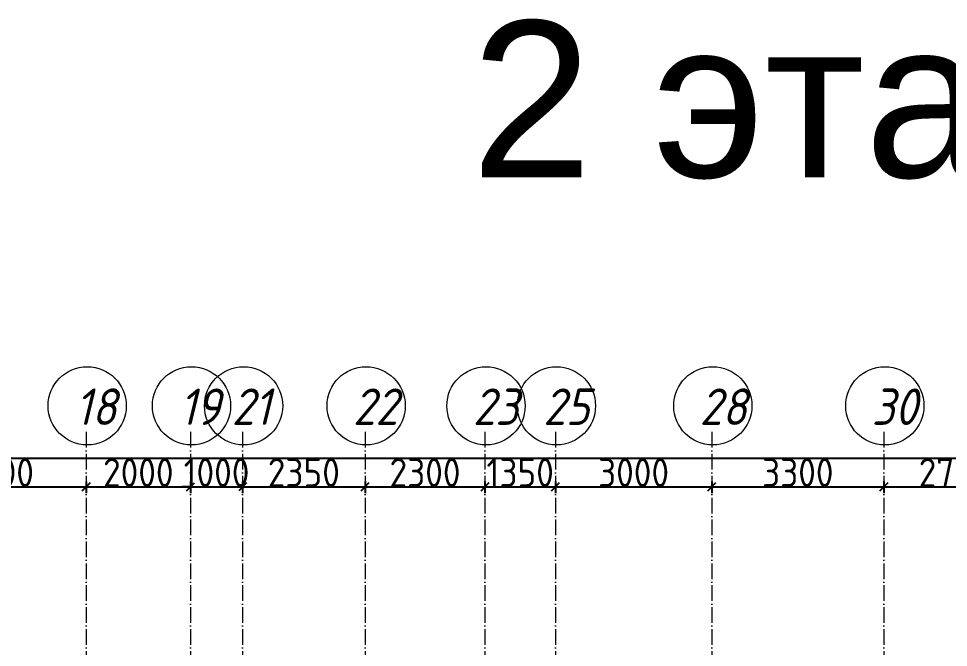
# Model space of a CAD drawing. Header units: millimetres. Extents: x -12989 to 629078, y -109036 to 555275.
# Drawn here: x 542221 to 560058, y 177546 to 189606 of the extents above; entities that cross this region are included whole.
import ezdxf

# ---------------------------------------------------------------- set-up
doc = ezdxf.new("R2010")
doc.units = ezdxf.units.MM
doc.linetypes.add('50_200_ШТРИХ_1Т_ш5_п1_п1_', pattern=[700, 500, -100, 0, -100])
for name, color, linetype, lineweight in [('A-____-____-DIMS', 7, 'Continuous', 9), ('S-GRID-____-IDEN', 7, 'Continuous', 9), ('S-GRID-____-OTLN-1', 7, '50_200_ШТРИХ_1Т_ш5_п1_п1_', 9)]:
    doc.layers.add(name, color=color, linetype=linetype, lineweight=lineweight)
doc.styles.add('ISOCPEUR_I_9', font='isocpeui.ttf', dxfattribs={"width": 0.9, "height": 250})
doc.styles.get("Standard").update_dxf_attribs({"font": 'arial.ttf'})
doc.styles.add('СПДС', font='isocpeur.ttf', dxfattribs={"width": 0.9})
doc.dimstyles.new('ISO-2_5_0_9К_БОЛЬШОЙ_ОСИ', dxfattribs={"dimscale": 304.8, "dimtxt": 248.995294, "dimasz": 0.492126, "dimexe": 0.393701, "dimexo": 0, "dimgap": 0, "dimtad": 1, "dimdec": 0, "dimzin": 0, "dimdsep": 46, "dimtxsty": 'ISOCPEUR_I_9', "dimblk1": 'OBLIQUE', "dimblk2": 'OBLIQUE', "dimsah": 1, "dimcen": 0.09, "dimdle": 0.393701, "dimazin": 0, "dimtfac": 1, "dimtdec": 4, "dimtix": 1, "dimtmove": 0, "dimatfit": 3, "dimfxl": 1, "dimtvp": 1, "dimtolj": 1, "dimtzin": 0, "dimarcsym": 2})
doc.dimstyles.new('ISO-2_5_0_9К_БОЛЬШОЙ_ОСИ_2', dxfattribs={"dimscale": 304.8, "dimtxt": 248.995294, "dimasz": 0.492126, "dimexe": 0.393701, "dimexo": 0, "dimgap": 0, "dimtad": 1, "dimdec": 0, "dimzin": 0, "dimdsep": 46, "dimtxsty": 'ISOCPEUR_I_9', "dimblk1": 'OBLIQUE', "dimblk2": 'OBLIQUE', "dimsah": 1, "dimcen": 0.09, "dimdle": 0.393701, "dimazin": 0, "dimtfac": 1, "dimtdec": 4, "dimtix": 1, "dimtmove": 2, "dimatfit": 3, "dimfxl": 1, "dimtvp": 1, "dimtolj": 1, "dimtzin": 0, "dimarcsym": 2})

# ---------------------------------------------------------------- blocks, each defined once
blk = doc.blocks.new('Ось сетки - Круг_Ø6_00__ISO-2_5_0_9K_-25732049-АР1_План отверстий 3 этажа в осях 1-64_Ю-ЯЯ')
at = {"layer": 'S-GRID-____-IDEN'}
blk.add_circle((0, 0), 3, dxfattribs=at)
blk = doc.blocks.new('_Oblique')
at = {"color": 0, "linetype": 'ByBlock', "lineweight": -2}
blk.add_line((-0.5, -0.5), (0.5, 0.5), dxfattribs=at)
blk = doc.blocks.new('*D2843')
at = {"layer": 'A-____-____-DIMS', "color": 0, "lineweight": -2, "transparency": 16777216}
for p, q in [((307321, 3083), (307321, 2857)), ((310721, 3083), (310721, 2857)), ((307201, 2977), (310841, 2977))]:
    blk.add_line(p, q, dxfattribs=at)
at = {"layer": 'Defpoints', "color": 0, "transparency": 16777216}
for p in [(307321, 3083), (310721, 3083), (310721, 2977)]:
    blk.add_point(p, dxfattribs=at)
at = {"layer": 'A-____-____-DIMS', "color": 0, "lineweight": -2, "transparency": 16777216, "xscale": 150, "yscale": 150, "zscale": 150, "rotation": 180}
blk.add_blockref('_Oblique', (307321, 2977), dxfattribs=at)
at = {"layer": 'A-____-____-DIMS', "color": 0, "lineweight": -2, "transparency": 16777216, "xscale": 150, "yscale": 150, "zscale": 150}
blk.add_blockref('_Oblique', (310721, 2977), dxfattribs=at)
at = {"layer": 'A-____-____-DIMS', "color": 0, "transparency": 16777216, "insert": (309021, 3251), "char_height": 548.6, "attachment_point": 5, "style": 'СПДС'}
blk.add_mtext('\\A1;3400', dxfattribs=at)
blk = doc.blocks.new('*D2844')
at = {"layer": 'A-____-____-DIMS', "color": 0, "lineweight": -2, "transparency": 16777216}
for p, q in [((310721, 3083), (310721, 2857)), ((312721, 3083), (312721, 2857)), ((310601, 2977), (312841, 2977))]:
    blk.add_line(p, q, dxfattribs=at)
at = {"layer": 'Defpoints', "color": 0, "transparency": 16777216}
for p in [(310721, 3083), (312721, 3083), (312721, 2977)]:
    blk.add_point(p, dxfattribs=at)
at = {"layer": 'A-____-____-DIMS', "color": 0, "lineweight": -2, "transparency": 16777216, "xscale": 150, "yscale": 150, "zscale": 150, "rotation": 180}
blk.add_blockref('_Oblique', (310721, 2977), dxfattribs=at)
at = {"layer": 'A-____-____-DIMS', "color": 0, "lineweight": -2, "transparency": 16777216, "xscale": 150, "yscale": 150, "zscale": 150}
blk.add_blockref('_Oblique', (312721, 2977), dxfattribs=at)
at = {"layer": 'A-____-____-DIMS', "color": 0, "transparency": 16777216, "insert": (311721, 3251), "char_height": 548.6, "attachment_point": 5, "style": 'СПДС'}
blk.add_mtext('\\A1;2000', dxfattribs=at)
blk = doc.blocks.new('*D2845')
at = {"layer": 'A-____-____-DIMS', "color": 0, "lineweight": -2, "transparency": 16777216}
for p, q in [((312721, 3083), (312721, 2857)), ((313721, 3083), (313721, 2857)), ((312721, 2977), (312571, 2977)), ((312721, 2977), (313721, 2977)), ((313721, 2977), (313871, 2977))]:
    blk.add_line(p, q, dxfattribs=at)
at = {"layer": 'Defpoints', "color": 0, "transparency": 16777216}
for p in [(312721, 3083), (313721, 3083), (313721, 2977)]:
    blk.add_point(p, dxfattribs=at)
at = {"layer": 'A-____-____-DIMS', "color": 0, "lineweight": -2, "transparency": 16777216, "xscale": 150, "yscale": 150, "zscale": 150}
blk.add_blockref('_Oblique', (312721, 2977), dxfattribs=at)
at = {"layer": 'A-____-____-DIMS', "color": 0, "lineweight": -2, "transparency": 16777216, "xscale": 150, "yscale": 150, "zscale": 150, "rotation": 180}
blk.add_blockref('_Oblique', (313721, 2977), dxfattribs=at)
at = {"layer": 'A-____-____-DIMS', "color": 0, "transparency": 16777216, "insert": (313221, 3251), "char_height": 548.6, "attachment_point": 5, "style": 'СПДС'}
blk.add_mtext('\\A1;1000', dxfattribs=at)
blk = doc.blocks.new('*D2846')
at = {"layer": 'A-____-____-DIMS', "color": 0, "lineweight": -2, "transparency": 16777216}
for p, q in [((313721, 3083), (313721, 2857)), ((316071, 3083), (316071, 2857)), ((313601, 2977), (316191, 2977))]:
    blk.add_line(p, q, dxfattribs=at)
at = {"layer": 'Defpoints', "color": 0, "transparency": 16777216}
for p in [(313721, 3083), (316071, 3083), (316071, 2977)]:
    blk.add_point(p, dxfattribs=at)
at = {"layer": 'A-____-____-DIMS', "color": 0, "lineweight": -2, "transparency": 16777216, "xscale": 150, "yscale": 150, "zscale": 150, "rotation": 180}
blk.add_blockref('_Oblique', (313721, 2977), dxfattribs=at)
at = {"layer": 'A-____-____-DIMS', "color": 0, "lineweight": -2, "transparency": 16777216, "xscale": 150, "yscale": 150, "zscale": 150}
blk.add_blockref('_Oblique', (316071, 2977), dxfattribs=at)
at = {"layer": 'A-____-____-DIMS', "color": 0, "transparency": 16777216, "insert": (314896, 3251), "char_height": 548.6, "attachment_point": 5, "style": 'СПДС'}
blk.add_mtext('\\A1;2350', dxfattribs=at)
blk = doc.blocks.new('*D2847')
at = {"layer": 'A-____-____-DIMS', "color": 0, "lineweight": -2, "transparency": 16777216}
for p, q in [((316071, 3083), (316071, 2857)), ((318371, 3083), (318371, 2857)), ((315951, 2977), (318491, 2977))]:
    blk.add_line(p, q, dxfattribs=at)
at = {"layer": 'Defpoints', "color": 0, "transparency": 16777216}
for p in [(316071, 3083), (318371, 3083), (318371, 2977)]:
    blk.add_point(p, dxfattribs=at)
at = {"layer": 'A-____-____-DIMS', "color": 0, "lineweight": -2, "transparency": 16777216, "xscale": 150, "yscale": 150, "zscale": 150, "rotation": 180}
blk.add_blockref('_Oblique', (316071, 2977), dxfattribs=at)
at = {"layer": 'A-____-____-DIMS', "color": 0, "lineweight": -2, "transparency": 16777216, "xscale": 150, "yscale": 150, "zscale": 150}
blk.add_blockref('_Oblique', (318371, 2977), dxfattribs=at)
at = {"layer": 'A-____-____-DIMS', "color": 0, "transparency": 16777216, "insert": (317221, 3251), "char_height": 548.6, "attachment_point": 5, "style": 'СПДС'}
blk.add_mtext('\\A1;2300', dxfattribs=at)
blk = doc.blocks.new('*D2848')
at = {"layer": 'A-____-____-DIMS', "color": 0, "lineweight": -2, "transparency": 16777216}
for p, q in [((318371, 3083), (318371, 2857)), ((319721, 3083), (319721, 2857)), ((318251, 2977), (319841, 2977))]:
    blk.add_line(p, q, dxfattribs=at)
at = {"layer": 'Defpoints', "color": 0, "transparency": 16777216}
for p in [(318371, 3083), (319721, 3083), (319721, 2977)]:
    blk.add_point(p, dxfattribs=at)
at = {"layer": 'A-____-____-DIMS', "color": 0, "lineweight": -2, "transparency": 16777216, "xscale": 150, "yscale": 150, "zscale": 150, "rotation": 180}
blk.add_blockref('_Oblique', (318371, 2977), dxfattribs=at)
at = {"layer": 'A-____-____-DIMS', "color": 0, "lineweight": -2, "transparency": 16777216, "xscale": 150, "yscale": 150, "zscale": 150}
blk.add_blockref('_Oblique', (319721, 2977), dxfattribs=at)
at = {"layer": 'A-____-____-DIMS', "color": 0, "transparency": 16777216, "insert": (319046, 3251), "char_height": 548.6, "attachment_point": 5, "style": 'СПДС'}
blk.add_mtext('\\A1;1350', dxfattribs=at)
blk = doc.blocks.new('*D2849')
at = {"layer": 'A-____-____-DIMS', "color": 0, "lineweight": -2, "transparency": 16777216}
for p, q in [((319721, 3083), (319721, 2857)), ((322721, 3083), (322721, 2857)), ((319601, 2977), (322841, 2977))]:
    blk.add_line(p, q, dxfattribs=at)
at = {"layer": 'Defpoints', "color": 0, "transparency": 16777216}
for p in [(319721, 3083), (322721, 3083), (322721, 2977)]:
    blk.add_point(p, dxfattribs=at)
at = {"layer": 'A-____-____-DIMS', "color": 0, "lineweight": -2, "transparency": 16777216, "xscale": 150, "yscale": 150, "zscale": 150, "rotation": 180}
blk.add_blockref('_Oblique', (319721, 2977), dxfattribs=at)
at = {"layer": 'A-____-____-DIMS', "color": 0, "lineweight": -2, "transparency": 16777216, "xscale": 150, "yscale": 150, "zscale": 150}
blk.add_blockref('_Oblique', (322721, 2977), dxfattribs=at)
at = {"layer": 'A-____-____-DIMS', "color": 0, "transparency": 16777216, "insert": (321221, 3251), "char_height": 548.6, "attachment_point": 5, "style": 'СПДС'}
blk.add_mtext('\\A1;3000', dxfattribs=at)
blk = doc.blocks.new('*D2850')
at = {"layer": 'A-____-____-DIMS', "color": 0, "lineweight": -2, "transparency": 16777216}
for p, q in [((322721, 3083), (322721, 2857)), ((326021, 3083), (326021, 2857)), ((322601, 2977), (326141, 2977))]:
    blk.add_line(p, q, dxfattribs=at)
at = {"layer": 'Defpoints', "color": 0, "transparency": 16777216}
for p in [(322721, 3083), (326021, 3083), (326021, 2977)]:
    blk.add_point(p, dxfattribs=at)
at = {"layer": 'A-____-____-DIMS', "color": 0, "lineweight": -2, "transparency": 16777216, "xscale": 150, "yscale": 150, "zscale": 150, "rotation": 180}
blk.add_blockref('_Oblique', (322721, 2977), dxfattribs=at)
at = {"layer": 'A-____-____-DIMS', "color": 0, "lineweight": -2, "transparency": 16777216, "xscale": 150, "yscale": 150, "zscale": 150}
blk.add_blockref('_Oblique', (326021, 2977), dxfattribs=at)
at = {"layer": 'A-____-____-DIMS', "color": 0, "transparency": 16777216, "insert": (324371, 3251), "char_height": 548.6, "attachment_point": 5, "style": 'СПДС'}
blk.add_mtext('\\A1;3300', dxfattribs=at)
blk = doc.blocks.new('*D2851')
at = {"layer": 'A-____-____-DIMS', "color": 0, "lineweight": -2, "transparency": 16777216}
for p, q in [((326021, 3083), (326021, 2857)), ((328721, 3083), (328721, 2857)), ((325901, 2977), (328841, 2977))]:
    blk.add_line(p, q, dxfattribs=at)
at = {"layer": 'Defpoints', "color": 0, "transparency": 16777216}
for p in [(326021, 3083), (328721, 3083), (328721, 2977)]:
    blk.add_point(p, dxfattribs=at)
at = {"layer": 'A-____-____-DIMS', "color": 0, "lineweight": -2, "transparency": 16777216, "xscale": 150, "yscale": 150, "zscale": 150, "rotation": 180}
blk.add_blockref('_Oblique', (326021, 2977), dxfattribs=at)
at = {"layer": 'A-____-____-DIMS', "color": 0, "lineweight": -2, "transparency": 16777216, "xscale": 150, "yscale": 150, "zscale": 150}
blk.add_blockref('_Oblique', (328721, 2977), dxfattribs=at)
at = {"layer": 'A-____-____-DIMS', "color": 0, "transparency": 16777216, "insert": (327371, 3251), "char_height": 548.6, "attachment_point": 5, "style": 'СПДС'}
blk.add_mtext('\\A1;2700', dxfattribs=at)
blk = doc.blocks.new('*D2873')
at = {"layer": 'A-____-____-DIMS', "color": 0, "lineweight": -2, "transparency": 16777216}
for p, q in [((281421, 3635), (281421, 3409)), ((384921, 3635), (384921, 3409)), ((281301, 3529), (332155, 3529)), ((385041, 3529), (334032, 3529))]:
    blk.add_line(p, q, dxfattribs=at)
at = {"layer": 'Defpoints', "color": 0, "transparency": 16777216}
for p in [(281421, 3635), (384921, 3635), (384921, 3529)]:
    blk.add_point(p, dxfattribs=at)
at = {"layer": 'A-____-____-DIMS', "color": 0, "lineweight": -2, "transparency": 16777216, "xscale": 150, "yscale": 150, "zscale": 150, "rotation": 180}
blk.add_blockref('_Oblique', (281421, 3529), dxfattribs=at)
at = {"layer": 'A-____-____-DIMS', "color": 0, "lineweight": -2, "transparency": 16777216, "xscale": 150, "yscale": 150, "zscale": 150}
blk.add_blockref('_Oblique', (384921, 3529), dxfattribs=at)
at = {"layer": 'A-____-____-DIMS', "color": 0, "transparency": 16777216, "insert": (332155, 4055), "char_height": 548.6, "attachment_point": 1, "line_spacing_factor": 1.149209, "style": 'СПДС'}
blk.add_mtext('\\A1;103500', dxfattribs=at)
blk = doc.blocks.new('3эт')
at = {"layer": 'S-GRID-____-OTLN-1', "color": 251, "ltscale": 0.6, "true_color": 0x636466}
for p, q in [((310720.7, 4029.4), (310720.7, -33971.9)), ((312720.7, 4029.4), (312720.7, -20188)), ((313720.7, 4029.4), (313720.7, -33971.9)), ((316070.7, 4029.4), (316070.7, -20188)), ((318370.7, 4029.4), (318370.7, -9616.1)), ((319720.7, 4029.4), (319720.7, -33971.9)), ((322720.7, 4029.4), (322720.7, -33971.9)), ((326020.7, 4029.4), (326020.7, -20188))]:
    blk.add_line(p, q, dxfattribs=at)
at = {"layer": 'S-GRID-____-IDEN', "xscale": 250, "yscale": 250, "zscale": 99.99999999999993, "rotation": 180}
for p in [(310740.6, 4531.9), (312740.6, 4531.9), (313740.6, 4531.9), (316090.6, 4531.9), (318390.6, 4531.9), (319740.6, 4531.9), (322740.6, 4531.9), (326040.6, 4531.9)]:
    blk.add_blockref('Ось сетки - Круг_Ø6_00__ISO-2_5_0_9K_-25732049-АР1_План отверстий 3 этажа в осях 1-64_Ю-ЯЯ', p, dxfattribs=at)
at = {"layer": 'S-GRID-____-IDEN', "char_height": 700, "attachment_point": 1, "style": 'ISOCPEUR_I_9'}
for s, insert, width in [('18', (310513, 4864.3), 346.329), ('19', (312513, 4864.3), 346.329), ('21', (313513, 4864.3), 346.329), ('22', (315839.1, 4864.3), 404.05), ('23', (318139.1, 4864.3), 404.05), ('25', (319489.1, 4864.3), 404.05), ('28', (322489.1, 4864.3), 404.05), ('30', (325789.1, 4864.3), 404.05)]:
    blk.add_mtext(s, dxfattribs=dict(at, insert=insert, width=width))
at = {"layer": 'A-____-____-DIMS'}
dim = blk.add_linear_dim(base=(384920.7, 3529.2), p1=(281420.7, 3635.3), p2=(384920.7, 3635.3), dimstyle='ISO-2_5_0_9К_БОЛЬШОЙ_ОСИ_2', override={"dimtxt": 1.8, "dimpost": '<>', "dimtxsty": 'СПДС', "dimfxl": 103500}, dxfattribs=at)
dim.commit()
dim.dimension.update_dxf_attribs({"geometry": '*D2873', "text_midpoint": (333093.6, 3689.2), "dimtype": 160})
for base, p1, p2, override, picture, middle in [((310720.7, 2977), (307320.7, 3083.1), (310720.7, 3083.1), {"dimtxt": 1.8, "dimpost": '<>', "dimtxsty": 'СПДС', "dimfxl": 3400}, '*D2843', (309020.7, 3251.3)), ((312720.7, 2977), (310720.7, 3083.1), (312720.7, 3083.1), {"dimtxt": 1.8, "dimpost": '<>', "dimtxsty": 'СПДС', "dimfxl": 2000}, '*D2844', (311720.7, 3251.3)), ((313720.7, 2977), (312720.7, 3083.1), (313720.7, 3083.1), {"dimtxt": 1.8, "dimpost": '<>', "dimtxsty": 'СПДС', "dimfxl": 1000}, '*D2845', (313220.7, 3251.3)), ((316070.7, 2977), (313720.7, 3083.1), (316070.7, 3083.1), {"dimtxt": 1.8, "dimpost": '<>', "dimtxsty": 'СПДС', "dimfxl": 2350}, '*D2846', (314895.7, 3251.3)), ((318370.7, 2977), (316070.7, 3083.1), (318370.7, 3083.1), {"dimtxt": 1.8, "dimpost": '<>', "dimtxsty": 'СПДС', "dimfxl": 2300}, '*D2847', (317220.7, 3251.3)), ((319720.7, 2977), (318370.7, 3083.1), (319720.7, 3083.1), {"dimtxt": 1.8, "dimpost": '<>', "dimtxsty": 'СПДС', "dimfxl": 1350}, '*D2848', (319045.7, 3251.3)), ((322720.7, 2977), (319720.7, 3083.1), (322720.7, 3083.1), {"dimtxt": 1.8, "dimpost": '<>', "dimtxsty": 'СПДС', "dimfxl": 3000}, '*D2849', (321220.7, 3251.3)), ((326020.7, 2977), (322720.7, 3083.1), (326020.7, 3083.1), {"dimtxt": 1.8, "dimpost": '<>', "dimtxsty": 'СПДС', "dimfxl": 3300}, '*D2850', (324370.7, 3251.3)), ((328720.7, 2977), (326020.7, 3083.1), (328720.7, 3083.1), {"dimtxt": 1.8, "dimpost": '<>', "dimtxsty": 'СПДС', "dimfxl": 2700}, '*D2851', (327370.7, 3251.3))]:
    dim = blk.add_linear_dim(base=base, p1=p1, p2=p2, dimstyle='ISO-2_5_0_9К_БОЛЬШОЙ_ОСИ', override=override, dxfattribs=at)
    dim.commit()
    dim.dimension.update_dxf_attribs({"geometry": picture, "text_midpoint": middle})

msp = doc.modelspace()

# ---------------------------------------------------------------- block references
msp.add_blockref('3эт', (232797.0902, 177647.8646))

# ---------------------------------------------------------------- texts
at = {"color": 1, "lineweight": 30, "insert": (550898.2265, 189561.1558), "char_height": 3000, "attachment_point": 1}
msp.add_mtext_dynamic_manual_height_columns('2 этаж', width=55251, gutter_width=1, heights=[0], dxfattribs=at)

doc.saveas('drawing.dxf')
